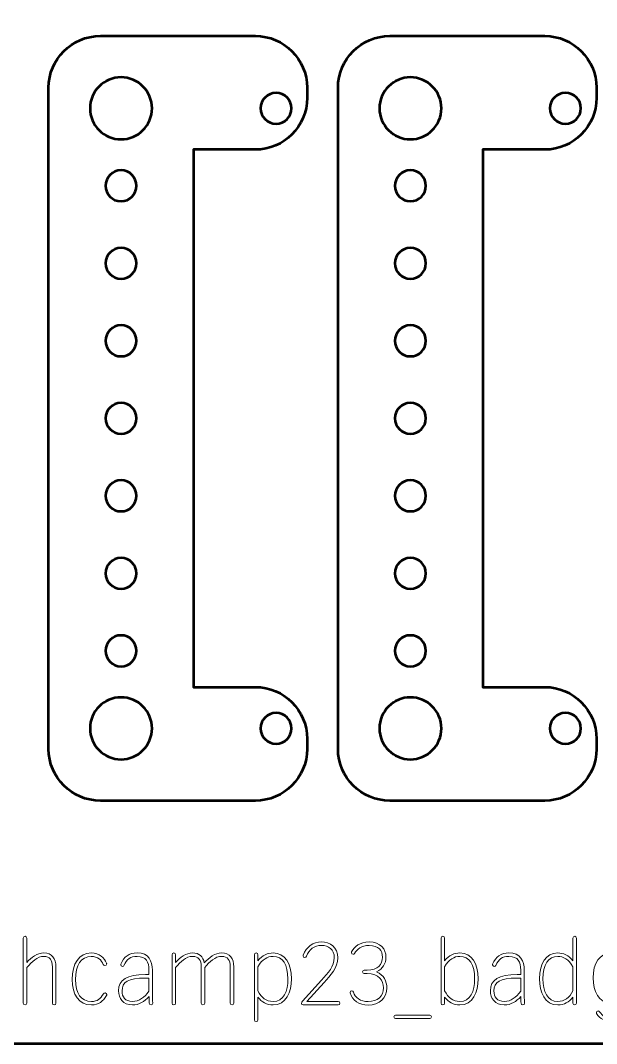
# Model space of a CAD drawing. Header units: centimetres. Extents: x -10.5 to 10.4, y -14.9 to 14.9.
# Drawn here: x -4.32 to 1.25, y -14.95 to -5.05 of the extents above; entities that cross this region are included whole.
import ezdxf

# ---------------------------------------------------------------- set-up
doc = ezdxf.new("R2010")
doc.units = ezdxf.units.CM
doc.header["$MEASUREMENT"] = 0
doc.layers.add('Layer 1', color=7, linetype='Continuous')

msp = doc.modelspace()

# ---------------------------------------------------------------- linework, layer by layer
at = {"layer": 'Layer 1', "color": 1, "lineweight": 53}
msp.add_open_spline([(-10.5, -14.45), (-10.5, -14.45), (-10.5, 14.45), (-10.5, 14.45), (-10.5, 14.45), (-10.5, 14.72614), (-10.27614, 14.95), (-10, 14.95), (-10, 14.95), (-10, 14.95), (9.9, 14.95), (9.9, 14.95), (9.9, 14.95), (10.17614, 14.95), (10.4, 14.72614), (10.4, 14.45), (10.4, 14.45), (10.4, 14.45), (10.4, -14.45), (10.4, -14.45), (10.4, -14.45), (10.4, -14.72614), (10.17614, -14.95), (9.9, -14.95), (9.9, -14.95), (9.9, -14.95), (-10, -14.95), (-10, -14.95), (-10, -14.95), (-10.27614, -14.95), (-10.5, -14.72614), (-10.5, -14.45)], degree=3, knots=[0, 0, 0, 0, 0.1111111, 0.1111111, 0.1111111, 0.1111111, 0.2222222, 0.2222222, 0.2222222, 0.2222222, 0.3333333, 0.3333333, 0.3333333, 0.3333333, 0.4444444, 0.4444444, 0.4444444, 0.4444444, 0.5555556, 0.5555556, 0.5555556, 0.5555556, 0.6666667, 0.6666667, 0.6666667, 0.6666667, 0.7777778, 0.7777778, 0.7777778, 0.7777778, 1, 1, 1, 1], dxfattribs=at)
at = {"layer": 'Layer 1', "color": 3, "lineweight": 53}
for points in [[(-4.05, -11.6), (-4.05, -11.6), (-4.05, -12.1), (-4.05, -12.1), (-4.05, -12.1), (-4.05, -12.37614), (-3.82614, -12.6), (-3.55, -12.6), (-3.55, -12.6), (-3.55, -12.6), (-3.3875, -12.6), (-3.3875, -12.6), (-3.3875, -12.6), (-3.3875, -12.6), (-3.33423, -12.6), (-3.33423, -12.6), (-3.33423, -12.6), (-3.33423, -12.6), (-3.28433, -12.6), (-3.28433, -12.6), (-3.28433, -12.6), (-3.28433, -12.6), (-3.2377, -12.6), (-3.2377, -12.6), (-3.2377, -12.6), (-3.2377, -12.6), (-3.19424, -12.6), (-3.19424, -12.6), (-3.19424, -12.6), (-3.19424, -12.6), (-3.15385, -12.6), (-3.15385, -12.6), (-3.15385, -12.6), (-3.15385, -12.6), (-3.15, -12.6), (-3.15, -12.6), (-3.15, -12.6), (-3.15, -12.6), (-2.55, -12.6), (-2.55, -12.6), (-2.55, -12.6), (-2.55, -12.6), (-2.05, -12.6), (-2.05, -12.6), (-2.05, -12.6), (-1.77386, -12.6), (-1.55, -12.37614), (-1.55, -12.1), (-1.55, -12.1), (-1.55, -12.1), (-1.55, -12), (-1.55, -12), (-1.55, -12), (-1.55, -11.72386), (-1.77386, -11.5), (-2.05, -11.5), (-2.05, -11.5), (-2.05, -11.5), (-2.65, -11.5), (-2.65, -11.5), (-2.65, -11.5), (-2.65, -11.5), (-2.65, -10.9), (-2.65, -10.9), (-2.65, -10.9), (-2.65, -10.9), (-2.65, -7.2), (-2.65, -7.2), (-2.65, -7.2), (-2.65, -7.2), (-2.65, -6.3), (-2.65, -6.3), (-2.65, -6.3), (-2.65, -6.3), (-2.55, -6.3), (-2.55, -6.3), (-2.55, -6.3), (-2.55, -6.3), (-2.05, -6.3), (-2.05, -6.3), (-2.05, -6.3), (-1.77386, -6.3), (-1.55, -6.07614), (-1.55, -5.8), (-1.55, -5.8), (-1.55, -5.8), (-1.55, -5.7), (-1.55, -5.7), (-1.55, -5.7), (-1.55, -5.42386), (-1.77386, -5.2), (-2.05, -5.2), (-2.05, -5.2), (-2.05, -5.2), (-3.15, -5.2), (-3.15, -5.2), (-3.15, -5.2), (-3.15, -5.2), (-3.3875, -5.2), (-3.3875, -5.2), (-3.3875, -5.2), (-3.3875, -5.2), (-3.55, -5.2), (-3.55, -5.2), (-3.55, -5.2), (-3.82614, -5.2), (-4.05, -5.42386), (-4.05, -5.7), (-4.05, -5.7), (-4.05, -6.87317), (-4.05, -10.73746), (-4.05, -11.6)], [(-1.25, -11.6), (-1.25, -11.6), (-1.25, -12.1), (-1.25, -12.1), (-1.25, -12.1), (-1.25, -12.37614), (-1.02614, -12.6), (-0.75, -12.6), (-0.75, -12.6), (-0.75, -12.6), (-0.5875, -12.6), (-0.5875, -12.6), (-0.5875, -12.6), (-0.5875, -12.6), (-0.53423, -12.6), (-0.53423, -12.6), (-0.53423, -12.6), (-0.53423, -12.6), (-0.48433, -12.6), (-0.48433, -12.6), (-0.48433, -12.6), (-0.48433, -12.6), (-0.4377, -12.6), (-0.4377, -12.6), (-0.4377, -12.6), (-0.4377, -12.6), (-0.39424, -12.6), (-0.39424, -12.6), (-0.39424, -12.6), (-0.39424, -12.6), (-0.35385, -12.6), (-0.35385, -12.6), (-0.35385, -12.6), (-0.35385, -12.6), (-0.35, -12.6), (-0.35, -12.6), (-0.35, -12.6), (-0.35, -12.6), (0.25, -12.6), (0.25, -12.6), (0.25, -12.6), (0.25, -12.6), (0.75, -12.6), (0.75, -12.6), (0.75, -12.6), (1.02614, -12.6), (1.25, -12.37614), (1.25, -12.1), (1.25, -12.1), (1.25, -12.1), (1.25, -12), (1.25, -12), (1.25, -12), (1.25, -11.72386), (1.02614, -11.5), (0.75, -11.5), (0.75, -11.5), (0.75, -11.5), (0.15, -11.5), (0.15, -11.5), (0.15, -11.5), (0.15, -11.5), (0.15, -10.9), (0.15, -10.9), (0.15, -10.9), (0.15, -10.9), (0.15, -7.2), (0.15, -7.2), (0.15, -7.2), (0.15, -7.2), (0.15, -6.3), (0.15, -6.3), (0.15, -6.3), (0.15, -6.3), (0.25, -6.3), (0.25, -6.3), (0.25, -6.3), (0.25, -6.3), (0.75, -6.3), (0.75, -6.3), (0.75, -6.3), (1.02614, -6.3), (1.25, -6.07614), (1.25, -5.8), (1.25, -5.8), (1.25, -5.8), (1.25, -5.7), (1.25, -5.7), (1.25, -5.7), (1.25, -5.42386), (1.02614, -5.2), (0.75, -5.2), (0.75, -5.2), (0.75, -5.2), (-0.35, -5.2), (-0.35, -5.2), (-0.35, -5.2), (-0.35, -5.2), (-0.5875, -5.2), (-0.5875, -5.2), (-0.5875, -5.2), (-0.5875, -5.2), (-0.75, -5.2), (-0.75, -5.2), (-0.75, -5.2), (-1.02614, -5.2), (-1.25, -5.42386), (-1.25, -5.7), (-1.25, -5.7), (-1.25, -6.87317), (-1.25, -10.73746), (-1.25, -11.6)]]:
    msp.add_open_spline(points, degree=3, knots=[0, 0, 0, 0, 0.0344828, 0.0344828, 0.0344828, 0.0344828, 0.0689655, 0.0689655, 0.0689655, 0.0689655, 0.1034483, 0.1034483, 0.1034483, 0.1034483, 0.137931, 0.137931, 0.137931, 0.137931, 0.1724138, 0.1724138, 0.1724138, 0.1724138, 0.2068966, 0.2068966, 0.2068966, 0.2068966, 0.2413793, 0.2413793, 0.2413793, 0.2413793, 0.2758621, 0.2758621, 0.2758621, 0.2758621, 0.3103448, 0.3103448, 0.3103448, 0.3103448, 0.3448276, 0.3448276, 0.3448276, 0.3448276, 0.3793103, 0.3793103, 0.3793103, 0.3793103, 0.4137931, 0.4137931, 0.4137931, 0.4137931, 0.4482759, 0.4482759, 0.4482759, 0.4482759, 0.4827586, 0.4827586, 0.4827586, 0.4827586, 0.5172414, 0.5172414, 0.5172414, 0.5172414, 0.5517241, 0.5517241, 0.5517241, 0.5517241, 0.5862069, 0.5862069, 0.5862069, 0.5862069, 0.6206897, 0.6206897, 0.6206897, 0.6206897, 0.6551724, 0.6551724, 0.6551724, 0.6551724, 0.6896552, 0.6896552, 0.6896552, 0.6896552, 0.7241379, 0.7241379, 0.7241379, 0.7241379, 0.7586207, 0.7586207, 0.7586207, 0.7586207, 0.7931034, 0.7931034, 0.7931034, 0.7931034, 0.8275862, 0.8275862, 0.8275862, 0.8275862, 0.862069, 0.862069, 0.862069, 0.862069, 0.8965517, 0.8965517, 0.8965517, 0.8965517, 0.9310345, 0.9310345, 0.9310345, 0.9310345, 1, 1, 1, 1], dxfattribs=at)
at = {"layer": 'Layer 1', "lineweight": 53}
for points in [[(-3.65, -5.9), (-3.65, -5.73431), (-3.51569, -5.6), (-3.35, -5.6), (-3.35, -5.6), (-3.18431, -5.6), (-3.05, -5.73431), (-3.05, -5.9), (-3.05, -5.9), (-3.05, -6.06569), (-3.18431, -6.2), (-3.35, -6.2), (-3.35, -6.2), (-3.51569, -6.2), (-3.65, -6.06569), (-3.65, -5.9)], [(-0.85, -5.9), (-0.85, -5.73431), (-0.71569, -5.6), (-0.55, -5.6), (-0.55, -5.6), (-0.38431, -5.6), (-0.25, -5.73431), (-0.25, -5.9), (-0.25, -5.9), (-0.25, -6.06569), (-0.38431, -6.2), (-0.55, -6.2), (-0.55, -6.2), (-0.71569, -6.2), (-0.85, -6.06569), (-0.85, -5.9)], [(-2, -5.9), (-2, -5.81716), (-1.93284, -5.75), (-1.85, -5.75), (-1.85, -5.75), (-1.76716, -5.75), (-1.7, -5.81716), (-1.7, -5.9), (-1.7, -5.9), (-1.7, -5.98284), (-1.76716, -6.05), (-1.85, -6.05), (-1.85, -6.05), (-1.93284, -6.05), (-2, -5.98284), (-2, -5.9)], [(0.8, -5.9), (0.8, -5.81716), (0.86716, -5.75), (0.95, -5.75), (0.95, -5.75), (1.03284, -5.75), (1.1, -5.81716), (1.1, -5.9), (1.1, -5.9), (1.1, -5.98284), (1.03284, -6.05), (0.95, -6.05), (0.95, -6.05), (0.86716, -6.05), (0.8, -5.98284), (0.8, -5.9)], [(-3.5, -6.65), (-3.5, -6.56716), (-3.43284, -6.5), (-3.35, -6.5), (-3.35, -6.5), (-3.26716, -6.5), (-3.2, -6.56716), (-3.2, -6.65), (-3.2, -6.65), (-3.2, -6.73284), (-3.26716, -6.8), (-3.35, -6.8), (-3.35, -6.8), (-3.43284, -6.8), (-3.5, -6.73284), (-3.5, -6.65)], [(-0.7, -6.65), (-0.7, -6.56716), (-0.63284, -6.5), (-0.55, -6.5), (-0.55, -6.5), (-0.46716, -6.5), (-0.4, -6.56716), (-0.4, -6.65), (-0.4, -6.65), (-0.4, -6.73284), (-0.46716, -6.8), (-0.55, -6.8), (-0.55, -6.8), (-0.63284, -6.8), (-0.7, -6.73284), (-0.7, -6.65)], [(-3.5, -7.4), (-3.5, -7.31716), (-3.43284, -7.25), (-3.35, -7.25), (-3.35, -7.25), (-3.26716, -7.25), (-3.2, -7.31716), (-3.2, -7.4), (-3.2, -7.4), (-3.2, -7.48284), (-3.26716, -7.55), (-3.35, -7.55), (-3.35, -7.55), (-3.43284, -7.55), (-3.5, -7.48284), (-3.5, -7.4)], [(-0.7, -7.4), (-0.7, -7.31716), (-0.63284, -7.25), (-0.55, -7.25), (-0.55, -7.25), (-0.46716, -7.25), (-0.4, -7.31716), (-0.4, -7.4), (-0.4, -7.4), (-0.4, -7.48284), (-0.46716, -7.55), (-0.55, -7.55), (-0.55, -7.55), (-0.63284, -7.55), (-0.7, -7.48284), (-0.7, -7.4)], [(-3.5, -8.15), (-3.5, -8.06716), (-3.43284, -8), (-3.35, -8), (-3.35, -8), (-3.26716, -8), (-3.2, -8.06716), (-3.2, -8.15), (-3.2, -8.15), (-3.2, -8.23284), (-3.26716, -8.3), (-3.35, -8.3), (-3.35, -8.3), (-3.43284, -8.3), (-3.5, -8.23284), (-3.5, -8.15)], [(-0.7, -8.15), (-0.7, -8.06716), (-0.63284, -8), (-0.55, -8), (-0.55, -8), (-0.46716, -8), (-0.4, -8.06716), (-0.4, -8.15), (-0.4, -8.15), (-0.4, -8.23284), (-0.46716, -8.3), (-0.55, -8.3), (-0.55, -8.3), (-0.63284, -8.3), (-0.7, -8.23284), (-0.7, -8.15)], [(-3.5, -8.9), (-3.5, -8.81716), (-3.43284, -8.75), (-3.35, -8.75), (-3.35, -8.75), (-3.26716, -8.75), (-3.2, -8.81716), (-3.2, -8.9), (-3.2, -8.9), (-3.2, -8.98284), (-3.26716, -9.05), (-3.35, -9.05), (-3.35, -9.05), (-3.43284, -9.05), (-3.5, -8.98284), (-3.5, -8.9)], [(-0.7, -8.9), (-0.7, -8.81716), (-0.63284, -8.75), (-0.55, -8.75), (-0.55, -8.75), (-0.46716, -8.75), (-0.4, -8.81716), (-0.4, -8.9), (-0.4, -8.9), (-0.4, -8.98284), (-0.46716, -9.05), (-0.55, -9.05), (-0.55, -9.05), (-0.63284, -9.05), (-0.7, -8.98284), (-0.7, -8.9)], [(-3.5, -9.65), (-3.5, -9.56716), (-3.43284, -9.5), (-3.35, -9.5), (-3.35, -9.5), (-3.26716, -9.5), (-3.2, -9.56716), (-3.2, -9.65), (-3.2, -9.65), (-3.2, -9.73284), (-3.26716, -9.8), (-3.35, -9.8), (-3.35, -9.8), (-3.43284, -9.8), (-3.5, -9.73284), (-3.5, -9.65)], [(-0.7, -9.65), (-0.7, -9.56716), (-0.63284, -9.5), (-0.55, -9.5), (-0.55, -9.5), (-0.46716, -9.5), (-0.4, -9.56716), (-0.4, -9.65), (-0.4, -9.65), (-0.4, -9.73284), (-0.46716, -9.8), (-0.55, -9.8), (-0.55, -9.8), (-0.63284, -9.8), (-0.7, -9.73284), (-0.7, -9.65)], [(-3.5, -10.4), (-3.5, -10.31716), (-3.43284, -10.25), (-3.35, -10.25), (-3.35, -10.25), (-3.26716, -10.25), (-3.2, -10.31716), (-3.2, -10.4), (-3.2, -10.4), (-3.2, -10.48284), (-3.26716, -10.55), (-3.35, -10.55), (-3.35, -10.55), (-3.43284, -10.55), (-3.5, -10.48284), (-3.5, -10.4)], [(-0.7, -10.4), (-0.7, -10.31716), (-0.63284, -10.25), (-0.55, -10.25), (-0.55, -10.25), (-0.46716, -10.25), (-0.4, -10.31716), (-0.4, -10.4), (-0.4, -10.4), (-0.4, -10.48284), (-0.46716, -10.55), (-0.55, -10.55), (-0.55, -10.55), (-0.63284, -10.55), (-0.7, -10.48284), (-0.7, -10.4)], [(-3.5, -11.15), (-3.5, -11.06716), (-3.43284, -11), (-3.35, -11), (-3.35, -11), (-3.26716, -11), (-3.2, -11.06716), (-3.2, -11.15), (-3.2, -11.15), (-3.2, -11.23284), (-3.26716, -11.3), (-3.35, -11.3), (-3.35, -11.3), (-3.43284, -11.3), (-3.5, -11.23284), (-3.5, -11.15)], [(-0.7, -11.15), (-0.7, -11.06716), (-0.63284, -11), (-0.55, -11), (-0.55, -11), (-0.46716, -11), (-0.4, -11.06716), (-0.4, -11.15), (-0.4, -11.15), (-0.4, -11.23284), (-0.46716, -11.3), (-0.55, -11.3), (-0.55, -11.3), (-0.63284, -11.3), (-0.7, -11.23284), (-0.7, -11.15)], [(-3.65, -11.9), (-3.65, -11.73431), (-3.51569, -11.6), (-3.35, -11.6), (-3.35, -11.6), (-3.18431, -11.6), (-3.05, -11.73431), (-3.05, -11.9), (-3.05, -11.9), (-3.05, -12.06569), (-3.18431, -12.2), (-3.35, -12.2), (-3.35, -12.2), (-3.51569, -12.2), (-3.65, -12.06569), (-3.65, -11.9)], [(-0.85, -11.9), (-0.85, -11.73431), (-0.71569, -11.6), (-0.55, -11.6), (-0.55, -11.6), (-0.38431, -11.6), (-0.25, -11.73431), (-0.25, -11.9), (-0.25, -11.9), (-0.25, -12.06569), (-0.38431, -12.2), (-0.55, -12.2), (-0.55, -12.2), (-0.71569, -12.2), (-0.85, -12.06569), (-0.85, -11.9)], [(-2, -11.9), (-2, -11.81716), (-1.93284, -11.75), (-1.85, -11.75), (-1.85, -11.75), (-1.76716, -11.75), (-1.7, -11.81716), (-1.7, -11.9), (-1.7, -11.9), (-1.7, -11.98284), (-1.76716, -12.05), (-1.85, -12.05), (-1.85, -12.05), (-1.93284, -12.05), (-2, -11.98284), (-2, -11.9)], [(0.8, -11.9), (0.8, -11.81716), (0.86716, -11.75), (0.95, -11.75), (0.95, -11.75), (1.03284, -11.75), (1.1, -11.81716), (1.1, -11.9), (1.1, -11.9), (1.1, -11.98284), (1.03284, -12.05), (0.95, -12.05), (0.95, -12.05), (0.86716, -12.05), (0.8, -11.98284), (0.8, -11.9)]]:
    msp.add_open_spline(points, degree=3, knots=[0, 0, 0, 0, 0.2, 0.2, 0.2, 0.2, 0.4, 0.4, 0.4, 0.4, 0.6, 0.6, 0.6, 0.6, 1, 1, 1, 1], dxfattribs=at)
at = {"layer": 'Layer 1', "color": 5, "lineweight": 9}
for points, knots in [([(-4.27873, -14.57685), (-4.26941, -14.57685), (-4.26179, -14.56923), (-4.26179, -14.55992), (-4.26179, -14.55992), (-4.26179, -14.55992), (-4.26179, -14.21448), (-4.26179, -14.21448), (-4.26179, -14.21448), (-4.21184, -14.15775), (-4.16189, -14.10695), (-4.09585, -14.10695), (-4.09585, -14.10695), (-4.03912, -14.10695), (-4.01372, -14.14082), (-4.01372, -14.20855), (-4.01372, -14.20855), (-4.01372, -14.20855), (-4.01372, -14.55992), (-4.01372, -14.55992), (-4.01372, -14.55992), (-4.01372, -14.56923), (-4.0061, -14.57685), (-3.99679, -14.57685), (-3.99679, -14.57685), (-3.98747, -14.57685), (-3.97985, -14.56923), (-3.97985, -14.55992), (-3.97985, -14.55992), (-3.97985, -14.55992), (-3.97985, -14.20855), (-3.97985, -14.20855), (-3.97985, -14.20855), (-3.97985, -14.12727), (-4.01965, -14.07308), (-4.09585, -14.07308), (-4.09585, -14.07308), (-4.16358, -14.07308), (-4.21607, -14.11626), (-4.26179, -14.16453), (-4.26179, -14.16453), (-4.26179, -14.16453), (-4.26179, -13.92915), (-4.26179, -13.92915), (-4.26179, -13.92915), (-4.26179, -13.91984), (-4.26941, -13.91222), (-4.27873, -13.91222), (-4.27873, -13.91222), (-4.28804, -13.91222), (-4.29566, -13.91984), (-4.29566, -13.92915), (-4.29566, -13.92915), (-4.29566, -13.92915), (-4.29566, -14.55992), (-4.29566, -14.55992), (-4.29566, -14.55992), (-4.29566, -14.56923), (-4.28804, -14.57685), (-4.27873, -14.57685)], [0, 0, 0, 0, 0.0625, 0.0625, 0.0625, 0.0625, 0.125, 0.125, 0.125, 0.125, 0.1875, 0.1875, 0.1875, 0.1875, 0.25, 0.25, 0.25, 0.25, 0.3125, 0.3125, 0.3125, 0.3125, 0.375, 0.375, 0.375, 0.375, 0.4375, 0.4375, 0.4375, 0.4375, 0.5, 0.5, 0.5, 0.5, 0.5625, 0.5625, 0.5625, 0.5625, 0.625, 0.625, 0.625, 0.625, 0.6875, 0.6875, 0.6875, 0.6875, 0.75, 0.75, 0.75, 0.75, 0.8125, 0.8125, 0.8125, 0.8125, 0.875, 0.875, 0.875, 0.875, 1, 1, 1, 1]), ([(-0.23587, -14.57685), (-0.22655, -14.57685), (-0.21893, -14.56923), (-0.21893, -14.55992), (-0.21893, -14.55992), (-0.21893, -14.55992), (-0.21893, -14.50235), (-0.21893, -14.50235), (-0.21893, -14.50235), (-0.18168, -14.54891), (-0.13257, -14.57685), (-0.07246, -14.57685), (-0.07246, -14.57685), (0.05539, -14.57685), (0.10534, -14.45324), (0.10534, -14.3237), (0.10534, -14.3237), (0.10534, -14.17469), (0.04353, -14.07308), (-0.07161, -14.07308), (-0.07161, -14.07308), (-0.1258, -14.07308), (-0.17575, -14.09594), (-0.21893, -14.14844), (-0.21893, -14.14844), (-0.21893, -14.14844), (-0.21893, -13.92915), (-0.21893, -13.92915), (-0.21893, -13.92915), (-0.21893, -13.91984), (-0.22655, -13.91222), (-0.23587, -13.91222), (-0.23587, -13.91222), (-0.24518, -13.91222), (-0.2528, -13.91984), (-0.2528, -13.92915), (-0.2528, -13.92915), (-0.2528, -13.92915), (-0.2528, -14.55992), (-0.2528, -14.55992), (-0.2528, -14.55992), (-0.2528, -14.56923), (-0.24518, -14.57685), (-0.23587, -14.57685)], [0, 0, 0, 0, 0.0833333, 0.0833333, 0.0833333, 0.0833333, 0.1666667, 0.1666667, 0.1666667, 0.1666667, 0.25, 0.25, 0.25, 0.25, 0.3333333, 0.3333333, 0.3333333, 0.3333333, 0.4166667, 0.4166667, 0.4166667, 0.4166667, 0.5, 0.5, 0.5, 0.5, 0.5833333, 0.5833333, 0.5833333, 0.5833333, 0.6666667, 0.6666667, 0.6666667, 0.6666667, 0.75, 0.75, 0.75, 0.75, 0.8333333, 0.8333333, 0.8333333, 0.8333333, 1, 1, 1, 1]), ([(0.87666, -14.57685), (0.93677, -14.57685), (0.98588, -14.54891), (1.02313, -14.50235), (1.02313, -14.50235), (1.02313, -14.50235), (1.02313, -14.55992), (1.02313, -14.55992), (1.02313, -14.55992), (1.02313, -14.56923), (1.03075, -14.57685), (1.04006, -14.57685), (1.04006, -14.57685), (1.04938, -14.57685), (1.057, -14.56923), (1.057, -14.55992), (1.057, -14.55992), (1.057, -14.55992), (1.057, -13.92915), (1.057, -13.92915), (1.057, -13.92915), (1.057, -13.91984), (1.04938, -13.91222), (1.04006, -13.91222), (1.04006, -13.91222), (1.03075, -13.91222), (1.02313, -13.91984), (1.02313, -13.92915), (1.02313, -13.92915), (1.02313, -13.92915), (1.02313, -14.14844), (1.02313, -14.14844), (1.02313, -14.14844), (0.97995, -14.09594), (0.92915, -14.07308), (0.87581, -14.07308), (0.87581, -14.07308), (0.76066, -14.07308), (0.69886, -14.17469), (0.69886, -14.3237), (0.69886, -14.3237), (0.69886, -14.45324), (0.74796, -14.57685), (0.87666, -14.57685)], [0, 0, 0, 0, 0.0833333, 0.0833333, 0.0833333, 0.0833333, 0.1666667, 0.1666667, 0.1666667, 0.1666667, 0.25, 0.25, 0.25, 0.25, 0.3333333, 0.3333333, 0.3333333, 0.3333333, 0.4166667, 0.4166667, 0.4166667, 0.4166667, 0.5, 0.5, 0.5, 0.5, 0.5833333, 0.5833333, 0.5833333, 0.5833333, 0.6666667, 0.6666667, 0.6666667, 0.6666667, 0.75, 0.75, 0.75, 0.75, 0.8333333, 0.8333333, 0.8333333, 0.8333333, 1, 1, 1, 1]), ([(-1.58716, -14.57685), (-1.58716, -14.57685), (-1.24849, -14.57685), (-1.24849, -14.57685), (-1.24849, -14.57685), (-1.23918, -14.57685), (-1.23156, -14.56923), (-1.23156, -14.55992), (-1.23156, -14.55992), (-1.23156, -14.55061), (-1.23918, -14.54299), (-1.24849, -14.54299), (-1.24849, -14.54299), (-1.24849, -14.54299), (-1.5516, -14.54299), (-1.5516, -14.54299), (-1.5516, -14.54299), (-1.5516, -14.54299), (-1.38565, -14.36011), (-1.38565, -14.36011), (-1.38565, -14.36011), (-1.3213, -14.28983), (-1.25272, -14.21787), (-1.25272, -14.1205), (-1.25272, -14.1205), (-1.25272, -14.0172), (-1.32892, -13.96725), (-1.4102, -13.96725), (-1.4102, -13.96725), (-1.49148, -13.96725), (-1.56006, -14.01551), (-1.58716, -14.0951), (-1.58716, -14.0951), (-1.588, -14.09679), (-1.588, -14.09933), (-1.588, -14.10102), (-1.588, -14.10102), (-1.588, -14.11034), (-1.58038, -14.11796), (-1.57107, -14.11796), (-1.57107, -14.11796), (-1.56345, -14.11796), (-1.55752, -14.11288), (-1.55498, -14.1061), (-1.55498, -14.1061), (-1.53212, -14.03837), (-1.47963, -14.00112), (-1.4102, -14.00112), (-1.4102, -14.00112), (-1.34162, -14.00112), (-1.28659, -14.03752), (-1.28659, -14.1205), (-1.28659, -14.1205), (-1.28659, -14.20432), (-1.3467, -14.26613), (-1.41105, -14.33809), (-1.41105, -14.33809), (-1.41105, -14.33809), (-1.59562, -14.54129), (-1.59562, -14.54129), (-1.59562, -14.54129), (-1.60155, -14.54722), (-1.60409, -14.55315), (-1.60409, -14.56246), (-1.60409, -14.56246), (-1.60409, -14.56246), (-1.60409, -14.56331), (-1.60409, -14.56331), (-1.60409, -14.56331), (-1.60409, -14.57177), (-1.59816, -14.57685), (-1.58716, -14.57685)], [0, 0, 0, 0, 0.0526316, 0.0526316, 0.0526316, 0.0526316, 0.1052632, 0.1052632, 0.1052632, 0.1052632, 0.1578947, 0.1578947, 0.1578947, 0.1578947, 0.2105263, 0.2105263, 0.2105263, 0.2105263, 0.2631579, 0.2631579, 0.2631579, 0.2631579, 0.3157895, 0.3157895, 0.3157895, 0.3157895, 0.3684211, 0.3684211, 0.3684211, 0.3684211, 0.4210526, 0.4210526, 0.4210526, 0.4210526, 0.4736842, 0.4736842, 0.4736842, 0.4736842, 0.5263158, 0.5263158, 0.5263158, 0.5263158, 0.5789474, 0.5789474, 0.5789474, 0.5789474, 0.6315789, 0.6315789, 0.6315789, 0.6315789, 0.6842105, 0.6842105, 0.6842105, 0.6842105, 0.7368421, 0.7368421, 0.7368421, 0.7368421, 0.7894737, 0.7894737, 0.7894737, 0.7894737, 0.8421053, 0.8421053, 0.8421053, 0.8421053, 0.8947368, 0.8947368, 0.8947368, 0.8947368, 1, 1, 1, 1]), ([(-0.95808, -14.5777), (-0.84886, -14.5777), (-0.77774, -14.50743), (-0.77774, -14.41175), (-0.77774, -14.41175), (-0.77774, -14.35079), (-0.80652, -14.2856), (-0.87764, -14.25597), (-0.87764, -14.25597), (-0.81668, -14.22887), (-0.7862, -14.17469), (-0.7862, -14.11457), (-0.7862, -14.11457), (-0.7862, -14.03752), (-0.8387, -13.96725), (-0.94961, -13.96725), (-0.94961, -13.96725), (-1.03851, -13.96725), (-1.0927, -14.01297), (-1.11894, -14.06123), (-1.11894, -14.06123), (-1.12064, -14.06377), (-1.12148, -14.06716), (-1.12148, -14.0697), (-1.12148, -14.0697), (-1.12148, -14.07901), (-1.11386, -14.08663), (-1.10455, -14.08663), (-1.10455, -14.08663), (-1.09778, -14.08663), (-1.0927, -14.08324), (-1.08931, -14.07816), (-1.08931, -14.07816), (-1.06645, -14.03583), (-1.02496, -14.00112), (-0.94961, -14.00112), (-0.94961, -14.00112), (-0.85732, -14.00112), (-0.82007, -14.05107), (-0.82007, -14.11457), (-0.82007, -14.11457), (-0.82007, -14.18485), (-0.8641, -14.23903), (-0.96993, -14.23903), (-0.96993, -14.23903), (-0.96993, -14.23903), (-0.99618, -14.23903), (-0.99618, -14.23903), (-0.99618, -14.23903), (-1.00549, -14.23903), (-1.01311, -14.24665), (-1.01311, -14.25597), (-1.01311, -14.25597), (-1.01311, -14.26528), (-1.00549, -14.2729), (-0.99618, -14.2729), (-0.99618, -14.2729), (-0.99618, -14.2729), (-0.96993, -14.2729), (-0.96993, -14.2729), (-0.96993, -14.2729), (-0.85224, -14.2729), (-0.8116, -14.34148), (-0.8116, -14.41175), (-0.8116, -14.41175), (-0.8116, -14.49134), (-0.86494, -14.54383), (-0.95808, -14.54383), (-0.95808, -14.54383), (-1.03512, -14.54383), (-1.08592, -14.50827), (-1.10116, -14.45155), (-1.10116, -14.45155), (-1.10286, -14.44477), (-1.10963, -14.43885), (-1.11725, -14.43885), (-1.11725, -14.43885), (-1.12656, -14.43885), (-1.13418, -14.44647), (-1.13418, -14.45578), (-1.13418, -14.45578), (-1.13418, -14.45747), (-1.13418, -14.45917), (-1.13334, -14.46001), (-1.13334, -14.46001), (-1.11556, -14.53113), (-1.04698, -14.5777), (-0.95808, -14.5777)], [0, 0, 0, 0, 0.0434783, 0.0434783, 0.0434783, 0.0434783, 0.0869565, 0.0869565, 0.0869565, 0.0869565, 0.1304348, 0.1304348, 0.1304348, 0.1304348, 0.173913, 0.173913, 0.173913, 0.173913, 0.2173913, 0.2173913, 0.2173913, 0.2173913, 0.2608696, 0.2608696, 0.2608696, 0.2608696, 0.3043478, 0.3043478, 0.3043478, 0.3043478, 0.3478261, 0.3478261, 0.3478261, 0.3478261, 0.3913043, 0.3913043, 0.3913043, 0.3913043, 0.4347826, 0.4347826, 0.4347826, 0.4347826, 0.4782609, 0.4782609, 0.4782609, 0.4782609, 0.5217391, 0.5217391, 0.5217391, 0.5217391, 0.5652174, 0.5652174, 0.5652174, 0.5652174, 0.6086957, 0.6086957, 0.6086957, 0.6086957, 0.6521739, 0.6521739, 0.6521739, 0.6521739, 0.6956522, 0.6956522, 0.6956522, 0.6956522, 0.7391304, 0.7391304, 0.7391304, 0.7391304, 0.7826087, 0.7826087, 0.7826087, 0.7826087, 0.826087, 0.826087, 0.826087, 0.826087, 0.8695652, 0.8695652, 0.8695652, 0.8695652, 0.9130435, 0.9130435, 0.9130435, 0.9130435, 1, 1, 1, 1]), ([(-3.63695, -14.57685), (-3.56329, -14.57685), (-3.5218, -14.5396), (-3.49047, -14.48541), (-3.49047, -14.48541), (-3.48878, -14.48287), (-3.48793, -14.48033), (-3.48793, -14.47695), (-3.48793, -14.47695), (-3.48793, -14.46763), (-3.49555, -14.46001), (-3.50487, -14.46001), (-3.50487, -14.46001), (-3.51079, -14.46001), (-3.51672, -14.4634), (-3.51926, -14.46848), (-3.51926, -14.46848), (-3.51926, -14.46848), (-3.52011, -14.46848), (-3.52011, -14.46848), (-3.52011, -14.46848), (-3.54805, -14.51674), (-3.57768, -14.54299), (-3.63695, -14.54299), (-3.63695, -14.54299), (-3.7377, -14.54299), (-3.78935, -14.46425), (-3.78935, -14.33047), (-3.78935, -14.33047), (-3.78935, -14.19331), (-3.73516, -14.10695), (-3.63779, -14.10695), (-3.63779, -14.10695), (-3.57429, -14.10695), (-3.53873, -14.14251), (-3.5218, -14.18485), (-3.5218, -14.18485), (-3.51926, -14.19162), (-3.51333, -14.19585), (-3.50571, -14.19585), (-3.50571, -14.19585), (-3.4964, -14.19585), (-3.48878, -14.18823), (-3.48878, -14.17892), (-3.48878, -14.17892), (-3.48878, -14.17638), (-3.48963, -14.17384), (-3.49047, -14.17215), (-3.49047, -14.17215), (-3.51079, -14.12134), (-3.55905, -14.07308), (-3.63779, -14.07308), (-3.63779, -14.07308), (-3.75633, -14.07308), (-3.82321, -14.18146), (-3.82321, -14.33047), (-3.82321, -14.33047), (-3.82321, -14.47695), (-3.75887, -14.57685), (-3.63695, -14.57685)], [0, 0, 0, 0, 0.0625, 0.0625, 0.0625, 0.0625, 0.125, 0.125, 0.125, 0.125, 0.1875, 0.1875, 0.1875, 0.1875, 0.25, 0.25, 0.25, 0.25, 0.3125, 0.3125, 0.3125, 0.3125, 0.375, 0.375, 0.375, 0.375, 0.4375, 0.4375, 0.4375, 0.4375, 0.5, 0.5, 0.5, 0.5, 0.5625, 0.5625, 0.5625, 0.5625, 0.625, 0.625, 0.625, 0.625, 0.6875, 0.6875, 0.6875, 0.6875, 0.75, 0.75, 0.75, 0.75, 0.8125, 0.8125, 0.8125, 0.8125, 0.875, 0.875, 0.875, 0.875, 1, 1, 1, 1]), ([(-3.23901, -14.57685), (-3.17467, -14.57685), (-3.12217, -14.54299), (-3.07899, -14.49557), (-3.07899, -14.49557), (-3.07899, -14.51928), (-3.07815, -14.54299), (-3.07645, -14.56077), (-3.07645, -14.56077), (-3.07561, -14.57008), (-3.06883, -14.57685), (-3.05952, -14.57685), (-3.05952, -14.57685), (-3.05021, -14.57685), (-3.04259, -14.56923), (-3.04259, -14.55992), (-3.04259, -14.55992), (-3.04259, -14.55992), (-3.04259, -14.55907), (-3.04259, -14.55823), (-3.04259, -14.55823), (-3.04259, -14.55823), (-3.04259, -14.55823), (-3.04259, -14.55823), (-3.04259, -14.55823), (-3.04513, -14.52775), (-3.04597, -14.47779), (-3.04597, -14.44308), (-3.04597, -14.44308), (-3.04597, -14.44308), (-3.04597, -14.23988), (-3.04597, -14.23988), (-3.04597, -14.23988), (-3.04597, -14.15183), (-3.08323, -14.07308), (-3.19414, -14.07308), (-3.19414, -14.07308), (-3.27373, -14.07308), (-3.32114, -14.11034), (-3.35162, -14.18061), (-3.35162, -14.18061), (-3.35247, -14.18231), (-3.35331, -14.18485), (-3.35331, -14.18739), (-3.35331, -14.18739), (-3.35331, -14.1967), (-3.34569, -14.20432), (-3.33638, -14.20432), (-3.33638, -14.20432), (-3.32961, -14.20432), (-3.32283, -14.20009), (-3.32114, -14.19416), (-3.32114, -14.19416), (-3.29405, -14.1332), (-3.26018, -14.10695), (-3.19414, -14.10695), (-3.19414, -14.10695), (-3.10609, -14.10695), (-3.07984, -14.16199), (-3.07984, -14.23988), (-3.07984, -14.23988), (-3.07984, -14.23988), (-3.07984, -14.28221), (-3.07984, -14.28221), (-3.07984, -14.28221), (-3.07984, -14.28221), (-3.11455, -14.28221), (-3.11455, -14.28221), (-3.11455, -14.28221), (-3.29235, -14.28221), (-3.37363, -14.33217), (-3.37363, -14.44054), (-3.37363, -14.44054), (-3.37363, -14.50912), (-3.33045, -14.57685), (-3.23901, -14.57685)], [0, 0, 0, 0, 0.05, 0.05, 0.05, 0.05, 0.1, 0.1, 0.1, 0.1, 0.15, 0.15, 0.15, 0.15, 0.2, 0.2, 0.2, 0.2, 0.25, 0.25, 0.25, 0.25, 0.3, 0.3, 0.3, 0.3, 0.35, 0.35, 0.35, 0.35, 0.4, 0.4, 0.4, 0.4, 0.45, 0.45, 0.45, 0.45, 0.5, 0.5, 0.5, 0.5, 0.55, 0.55, 0.55, 0.55, 0.6, 0.6, 0.6, 0.6, 0.65, 0.65, 0.65, 0.65, 0.7, 0.7, 0.7, 0.7, 0.75, 0.75, 0.75, 0.75, 0.8, 0.8, 0.8, 0.8, 0.85, 0.85, 0.85, 0.85, 0.9, 0.9, 0.9, 0.9, 1, 1, 1, 1]), ([(-2.83939, -14.57685), (-2.83007, -14.57685), (-2.82245, -14.56923), (-2.82245, -14.55992), (-2.82245, -14.55992), (-2.82245, -14.55992), (-2.82245, -14.21448), (-2.82245, -14.21448), (-2.82245, -14.21448), (-2.7725, -14.15775), (-2.72255, -14.10695), (-2.65651, -14.10695), (-2.65651, -14.10695), (-2.59978, -14.10695), (-2.57438, -14.14082), (-2.57438, -14.20855), (-2.57438, -14.20855), (-2.57438, -14.20855), (-2.57438, -14.55992), (-2.57438, -14.55992), (-2.57438, -14.55992), (-2.57438, -14.56923), (-2.56676, -14.57685), (-2.55745, -14.57685), (-2.55745, -14.57685), (-2.54813, -14.57685), (-2.54051, -14.56923), (-2.54051, -14.55992), (-2.54051, -14.55992), (-2.54051, -14.55992), (-2.54051, -14.21448), (-2.54051, -14.21448), (-2.54051, -14.21448), (-2.49056, -14.15775), (-2.4406, -14.10695), (-2.37456, -14.10695), (-2.37456, -14.10695), (-2.31784, -14.10695), (-2.29244, -14.14082), (-2.29244, -14.20855), (-2.29244, -14.20855), (-2.29244, -14.20855), (-2.29244, -14.55992), (-2.29244, -14.55992), (-2.29244, -14.55992), (-2.29244, -14.56923), (-2.28482, -14.57685), (-2.2755, -14.57685), (-2.2755, -14.57685), (-2.26619, -14.57685), (-2.25857, -14.56923), (-2.25857, -14.55992), (-2.25857, -14.55992), (-2.25857, -14.55992), (-2.25857, -14.20855), (-2.25857, -14.20855), (-2.25857, -14.20855), (-2.25857, -14.12727), (-2.29921, -14.07308), (-2.37456, -14.07308), (-2.37456, -14.07308), (-2.44399, -14.07308), (-2.49818, -14.11796), (-2.5439, -14.16876), (-2.5439, -14.16876), (-2.55575, -14.10949), (-2.59385, -14.07308), (-2.65651, -14.07308), (-2.65651, -14.07308), (-2.72424, -14.07308), (-2.77673, -14.11626), (-2.82245, -14.16453), (-2.82245, -14.16453), (-2.82245, -14.16453), (-2.82245, -14.09002), (-2.82245, -14.09002), (-2.82245, -14.09002), (-2.82245, -14.0807), (-2.83007, -14.07308), (-2.83939, -14.07308), (-2.83939, -14.07308), (-2.8487, -14.07308), (-2.85632, -14.0807), (-2.85632, -14.09002), (-2.85632, -14.09002), (-2.85632, -14.09002), (-2.85632, -14.55992), (-2.85632, -14.55992), (-2.85632, -14.55992), (-2.85632, -14.56923), (-2.8487, -14.57685), (-2.83939, -14.57685)], [0, 0, 0, 0, 0.0416667, 0.0416667, 0.0416667, 0.0416667, 0.0833333, 0.0833333, 0.0833333, 0.0833333, 0.125, 0.125, 0.125, 0.125, 0.1666667, 0.1666667, 0.1666667, 0.1666667, 0.2083333, 0.2083333, 0.2083333, 0.2083333, 0.25, 0.25, 0.25, 0.25, 0.2916667, 0.2916667, 0.2916667, 0.2916667, 0.3333333, 0.3333333, 0.3333333, 0.3333333, 0.375, 0.375, 0.375, 0.375, 0.4166667, 0.4166667, 0.4166667, 0.4166667, 0.4583333, 0.4583333, 0.4583333, 0.4583333, 0.5, 0.5, 0.5, 0.5, 0.5416667, 0.5416667, 0.5416667, 0.5416667, 0.5833333, 0.5833333, 0.5833333, 0.5833333, 0.625, 0.625, 0.625, 0.625, 0.6666667, 0.6666667, 0.6666667, 0.6666667, 0.7083333, 0.7083333, 0.7083333, 0.7083333, 0.75, 0.75, 0.75, 0.75, 0.7916667, 0.7916667, 0.7916667, 0.7916667, 0.8333333, 0.8333333, 0.8333333, 0.8333333, 0.875, 0.875, 0.875, 0.875, 0.9166667, 0.9166667, 0.9166667, 0.9166667, 1, 1, 1, 1]), ([(-2.04267, -14.73772), (-2.03335, -14.73772), (-2.02573, -14.7301), (-2.02573, -14.72079), (-2.02573, -14.72079), (-2.02573, -14.72079), (-2.02573, -14.50235), (-2.02573, -14.50235), (-2.02573, -14.50235), (-1.98848, -14.54891), (-1.93937, -14.57685), (-1.87926, -14.57685), (-1.87926, -14.57685), (-1.75141, -14.57685), (-1.70146, -14.45324), (-1.70146, -14.3237), (-1.70146, -14.3237), (-1.70146, -14.17469), (-1.76327, -14.07308), (-1.87841, -14.07308), (-1.87841, -14.07308), (-1.9326, -14.07308), (-1.98255, -14.09594), (-2.02573, -14.14844), (-2.02573, -14.14844), (-2.02573, -14.14844), (-2.02573, -14.09002), (-2.02573, -14.09002), (-2.02573, -14.09002), (-2.02573, -14.0807), (-2.03335, -14.07308), (-2.04267, -14.07308), (-2.04267, -14.07308), (-2.05198, -14.07308), (-2.0596, -14.0807), (-2.0596, -14.09002), (-2.0596, -14.09002), (-2.0596, -14.09002), (-2.0596, -14.72079), (-2.0596, -14.72079), (-2.0596, -14.72079), (-2.0596, -14.7301), (-2.05198, -14.73772), (-2.04267, -14.73772)], [0, 0, 0, 0, 0.0833333, 0.0833333, 0.0833333, 0.0833333, 0.1666667, 0.1666667, 0.1666667, 0.1666667, 0.25, 0.25, 0.25, 0.25, 0.3333333, 0.3333333, 0.3333333, 0.3333333, 0.4166667, 0.4166667, 0.4166667, 0.4166667, 0.5, 0.5, 0.5, 0.5, 0.5833333, 0.5833333, 0.5833333, 0.5833333, 0.6666667, 0.6666667, 0.6666667, 0.6666667, 0.75, 0.75, 0.75, 0.75, 0.8333333, 0.8333333, 0.8333333, 0.8333333, 1, 1, 1, 1]), ([(-1.87926, -14.54299), (-1.94445, -14.54299), (-1.99102, -14.50658), (-2.02573, -14.43969), (-2.02573, -14.43969), (-2.02573, -14.43969), (-2.02573, -14.20771), (-2.02573, -14.20771), (-2.02573, -14.20771), (-1.98255, -14.1332), (-1.93429, -14.10695), (-1.87841, -14.10695), (-1.87841, -14.10695), (-1.78443, -14.10695), (-1.73532, -14.18654), (-1.73532, -14.3237), (-1.73532, -14.3237), (-1.73532, -14.44477), (-1.77512, -14.54299), (-1.87926, -14.54299)], [0, 0, 0, 0, 0.1666667, 0.1666667, 0.1666667, 0.1666667, 0.3333333, 0.3333333, 0.3333333, 0.3333333, 0.5, 0.5, 0.5, 0.5, 0.6666667, 0.6666667, 0.6666667, 0.6666667, 1, 1, 1, 1]), ([(-0.07246, -14.54299), (-0.13765, -14.54299), (-0.18422, -14.50658), (-0.21893, -14.43969), (-0.21893, -14.43969), (-0.21893, -14.43969), (-0.21893, -14.20771), (-0.21893, -14.20771), (-0.21893, -14.20771), (-0.17575, -14.1332), (-0.12749, -14.10695), (-0.07161, -14.10695), (-0.07161, -14.10695), (0.02237, -14.10695), (0.07148, -14.18654), (0.07148, -14.3237), (0.07148, -14.3237), (0.07148, -14.44477), (0.03168, -14.54299), (-0.07246, -14.54299)], [0, 0, 0, 0, 0.1666667, 0.1666667, 0.1666667, 0.1666667, 0.3333333, 0.3333333, 0.3333333, 0.3333333, 0.5, 0.5, 0.5, 0.5, 0.6666667, 0.6666667, 0.6666667, 0.6666667, 1, 1, 1, 1]), ([(0.3585, -14.57685), (0.42284, -14.57685), (0.47534, -14.54299), (0.51852, -14.49557), (0.51852, -14.49557), (0.51852, -14.51928), (0.51936, -14.54299), (0.52106, -14.56077), (0.52106, -14.56077), (0.5219, -14.57008), (0.52868, -14.57685), (0.53799, -14.57685), (0.53799, -14.57685), (0.5473, -14.57685), (0.55492, -14.56923), (0.55492, -14.55992), (0.55492, -14.55992), (0.55492, -14.55992), (0.55492, -14.55907), (0.55492, -14.55823), (0.55492, -14.55823), (0.55492, -14.55823), (0.55492, -14.55823), (0.55492, -14.55823), (0.55492, -14.55823), (0.55238, -14.52775), (0.55154, -14.47779), (0.55154, -14.44308), (0.55154, -14.44308), (0.55154, -14.44308), (0.55154, -14.23988), (0.55154, -14.23988), (0.55154, -14.23988), (0.55154, -14.15183), (0.51428, -14.07308), (0.40337, -14.07308), (0.40337, -14.07308), (0.32378, -14.07308), (0.27637, -14.11034), (0.24589, -14.18061), (0.24589, -14.18061), (0.24504, -14.18231), (0.2442, -14.18485), (0.2442, -14.18739), (0.2442, -14.18739), (0.2442, -14.1967), (0.25182, -14.20432), (0.26113, -14.20432), (0.26113, -14.20432), (0.2679, -14.20432), (0.27468, -14.20009), (0.27637, -14.19416), (0.27637, -14.19416), (0.30346, -14.1332), (0.33733, -14.10695), (0.40337, -14.10695), (0.40337, -14.10695), (0.49142, -14.10695), (0.51767, -14.16199), (0.51767, -14.23988), (0.51767, -14.23988), (0.51767, -14.23988), (0.51767, -14.28221), (0.51767, -14.28221), (0.51767, -14.28221), (0.51767, -14.28221), (0.48296, -14.28221), (0.48296, -14.28221), (0.48296, -14.28221), (0.30516, -14.28221), (0.22388, -14.33217), (0.22388, -14.44054), (0.22388, -14.44054), (0.22388, -14.50912), (0.26706, -14.57685), (0.3585, -14.57685)], [0, 0, 0, 0, 0.05, 0.05, 0.05, 0.05, 0.1, 0.1, 0.1, 0.1, 0.15, 0.15, 0.15, 0.15, 0.2, 0.2, 0.2, 0.2, 0.25, 0.25, 0.25, 0.25, 0.3, 0.3, 0.3, 0.3, 0.35, 0.35, 0.35, 0.35, 0.4, 0.4, 0.4, 0.4, 0.45, 0.45, 0.45, 0.45, 0.5, 0.5, 0.5, 0.5, 0.55, 0.55, 0.55, 0.55, 0.6, 0.6, 0.6, 0.6, 0.65, 0.65, 0.65, 0.65, 0.7, 0.7, 0.7, 0.7, 0.75, 0.75, 0.75, 0.75, 0.8, 0.8, 0.8, 0.8, 0.85, 0.85, 0.85, 0.85, 0.9, 0.9, 0.9, 0.9, 1, 1, 1, 1]), ([(0.87666, -14.54299), (0.77336, -14.54299), (0.73272, -14.44477), (0.73272, -14.3237), (0.73272, -14.3237), (0.73272, -14.18654), (0.78183, -14.10695), (0.87581, -14.10695), (0.87581, -14.10695), (0.93254, -14.10695), (0.97995, -14.1332), (1.02313, -14.20771), (1.02313, -14.20771), (1.02313, -14.20771), (1.02313, -14.43969), (1.02313, -14.43969), (1.02313, -14.43969), (0.98842, -14.50658), (0.94185, -14.54299), (0.87666, -14.54299)], [0, 0, 0, 0, 0.1666667, 0.1666667, 0.1666667, 0.1666667, 0.3333333, 0.3333333, 0.3333333, 0.3333333, 0.5, 0.5, 0.5, 0.5, 0.6666667, 0.6666667, 0.6666667, 0.6666667, 1, 1, 1, 1]), ([(1.40583, -14.73772), (1.51251, -14.73772), (1.57601, -14.67591), (1.57601, -14.56161), (1.57601, -14.56161), (1.57601, -14.56161), (1.57601, -14.09002), (1.57601, -14.09002), (1.57601, -14.09002), (1.57601, -14.0807), (1.56839, -14.07308), (1.55907, -14.07308), (1.55907, -14.07308), (1.54976, -14.07308), (1.54214, -14.0807), (1.54214, -14.09002), (1.54214, -14.09002), (1.54214, -14.09002), (1.54214, -14.14844), (1.54214, -14.14844), (1.54214, -14.14844), (1.49896, -14.09594), (1.44901, -14.07308), (1.39567, -14.07308), (1.39567, -14.07308), (1.27967, -14.07308), (1.21787, -14.17469), (1.21787, -14.31523), (1.21787, -14.31523), (1.21787, -14.44054), (1.26782, -14.55992), (1.39567, -14.55992), (1.39567, -14.55992), (1.45578, -14.55992), (1.50489, -14.53367), (1.54214, -14.49049), (1.54214, -14.49049), (1.54214, -14.49049), (1.54214, -14.56161), (1.54214, -14.56161), (1.54214, -14.56161), (1.54214, -14.65983), (1.49642, -14.70385), (1.40583, -14.70385), (1.40583, -14.70385), (1.34656, -14.70385), (1.30677, -14.68523), (1.28052, -14.64205), (1.28052, -14.64205), (1.27798, -14.63697), (1.27205, -14.63358), (1.26613, -14.63358), (1.26613, -14.63358), (1.25681, -14.63358), (1.24919, -14.6412), (1.24919, -14.65051), (1.24919, -14.65051), (1.24919, -14.6539), (1.25004, -14.65644), (1.25173, -14.65898), (1.25173, -14.65898), (1.28391, -14.71317), (1.33809, -14.73772), (1.40583, -14.73772)], [0, 0, 0, 0, 0.0588235, 0.0588235, 0.0588235, 0.0588235, 0.1176471, 0.1176471, 0.1176471, 0.1176471, 0.1764706, 0.1764706, 0.1764706, 0.1764706, 0.2352941, 0.2352941, 0.2352941, 0.2352941, 0.2941176, 0.2941176, 0.2941176, 0.2941176, 0.3529412, 0.3529412, 0.3529412, 0.3529412, 0.4117647, 0.4117647, 0.4117647, 0.4117647, 0.4705882, 0.4705882, 0.4705882, 0.4705882, 0.5294118, 0.5294118, 0.5294118, 0.5294118, 0.5882353, 0.5882353, 0.5882353, 0.5882353, 0.6470588, 0.6470588, 0.6470588, 0.6470588, 0.7058824, 0.7058824, 0.7058824, 0.7058824, 0.7647059, 0.7647059, 0.7647059, 0.7647059, 0.8235294, 0.8235294, 0.8235294, 0.8235294, 0.8823529, 0.8823529, 0.8823529, 0.8823529, 1, 1, 1, 1]), ([(-3.23901, -14.54299), (-3.31013, -14.54299), (-3.33977, -14.49727), (-3.33977, -14.44054), (-3.33977, -14.44054), (-3.33977, -14.35333), (-3.2805, -14.31608), (-3.11455, -14.31608), (-3.11455, -14.31608), (-3.11455, -14.31608), (-3.07984, -14.31608), (-3.07984, -14.31608), (-3.07984, -14.31608), (-3.07984, -14.31608), (-3.07984, -14.44393), (-3.07984, -14.44393), (-3.07984, -14.44393), (-3.12471, -14.50235), (-3.17382, -14.54299), (-3.23901, -14.54299)], [0, 0, 0, 0, 0.1666667, 0.1666667, 0.1666667, 0.1666667, 0.3333333, 0.3333333, 0.3333333, 0.3333333, 0.5, 0.5, 0.5, 0.5, 0.6666667, 0.6666667, 0.6666667, 0.6666667, 1, 1, 1, 1]), ([(0.3585, -14.54299), (0.28738, -14.54299), (0.25774, -14.49727), (0.25774, -14.44054), (0.25774, -14.44054), (0.25774, -14.35333), (0.31701, -14.31608), (0.48296, -14.31608), (0.48296, -14.31608), (0.48296, -14.31608), (0.51767, -14.31608), (0.51767, -14.31608), (0.51767, -14.31608), (0.51767, -14.31608), (0.51767, -14.44393), (0.51767, -14.44393), (0.51767, -14.44393), (0.4728, -14.50235), (0.42369, -14.54299), (0.3585, -14.54299)], [0, 0, 0, 0, 0.1666667, 0.1666667, 0.1666667, 0.1666667, 0.3333333, 0.3333333, 0.3333333, 0.3333333, 0.5, 0.5, 0.5, 0.5, 0.6666667, 0.6666667, 0.6666667, 0.6666667, 1, 1, 1, 1]), ([(-0.69306, -14.70809), (-0.69306, -14.70809), (-0.36286, -14.70809), (-0.36286, -14.70809), (-0.36286, -14.70809), (-0.35355, -14.70809), (-0.34593, -14.70047), (-0.34593, -14.69115), (-0.34593, -14.69115), (-0.34593, -14.68184), (-0.35355, -14.67422), (-0.36286, -14.67422), (-0.36286, -14.67422), (-0.36286, -14.67422), (-0.69306, -14.67422), (-0.69306, -14.67422), (-0.69306, -14.67422), (-0.70238, -14.67422), (-0.71, -14.68184), (-0.71, -14.69115), (-0.71, -14.69115), (-0.71, -14.70047), (-0.70238, -14.70809), (-0.69306, -14.70809)], [0, 0, 0, 0, 0.1428571, 0.1428571, 0.1428571, 0.1428571, 0.2857143, 0.2857143, 0.2857143, 0.2857143, 0.4285714, 0.4285714, 0.4285714, 0.4285714, 0.5714286, 0.5714286, 0.5714286, 0.5714286, 0.7142857, 0.7142857, 0.7142857, 0.7142857, 1, 1, 1, 1])]:
    msp.add_open_spline(points, degree=3, knots=knots, dxfattribs=at)

doc.saveas('drawing.dxf')
